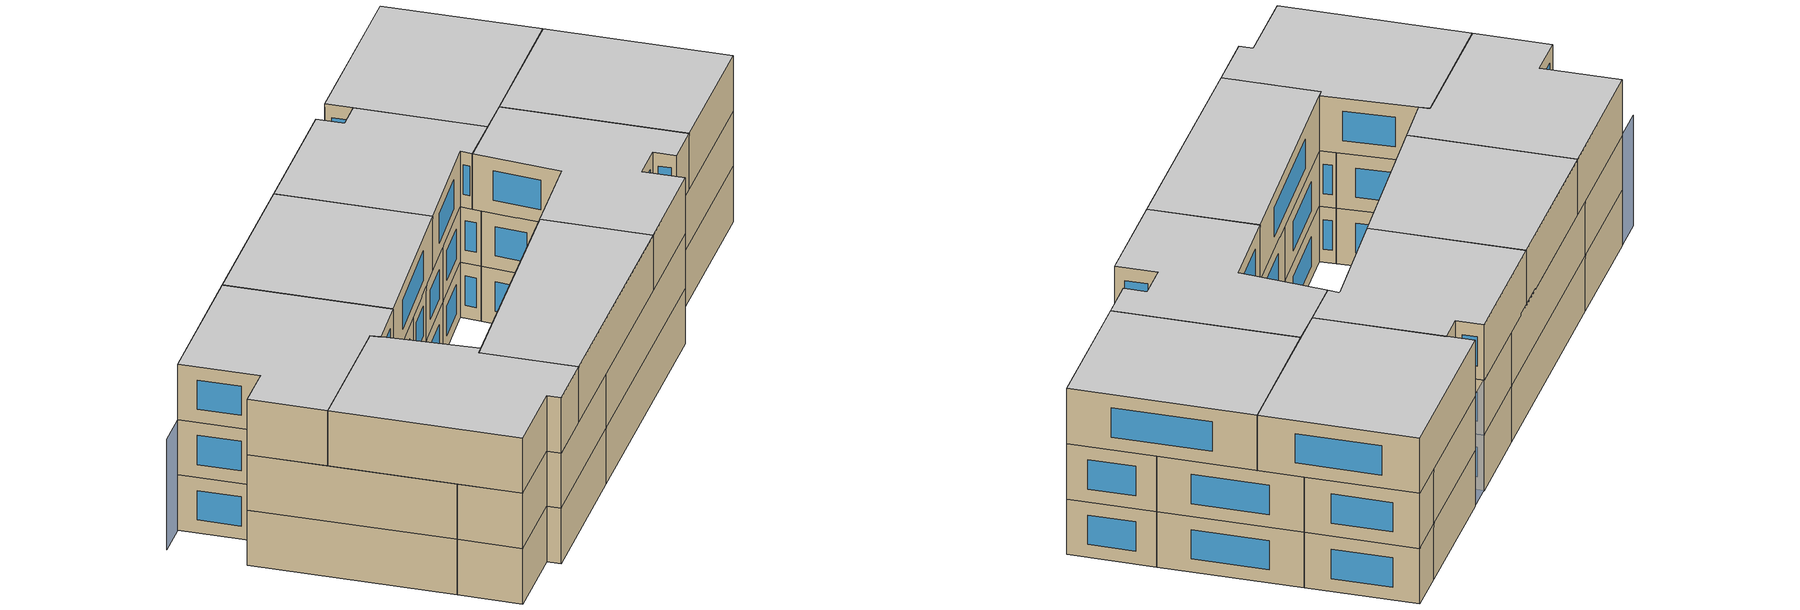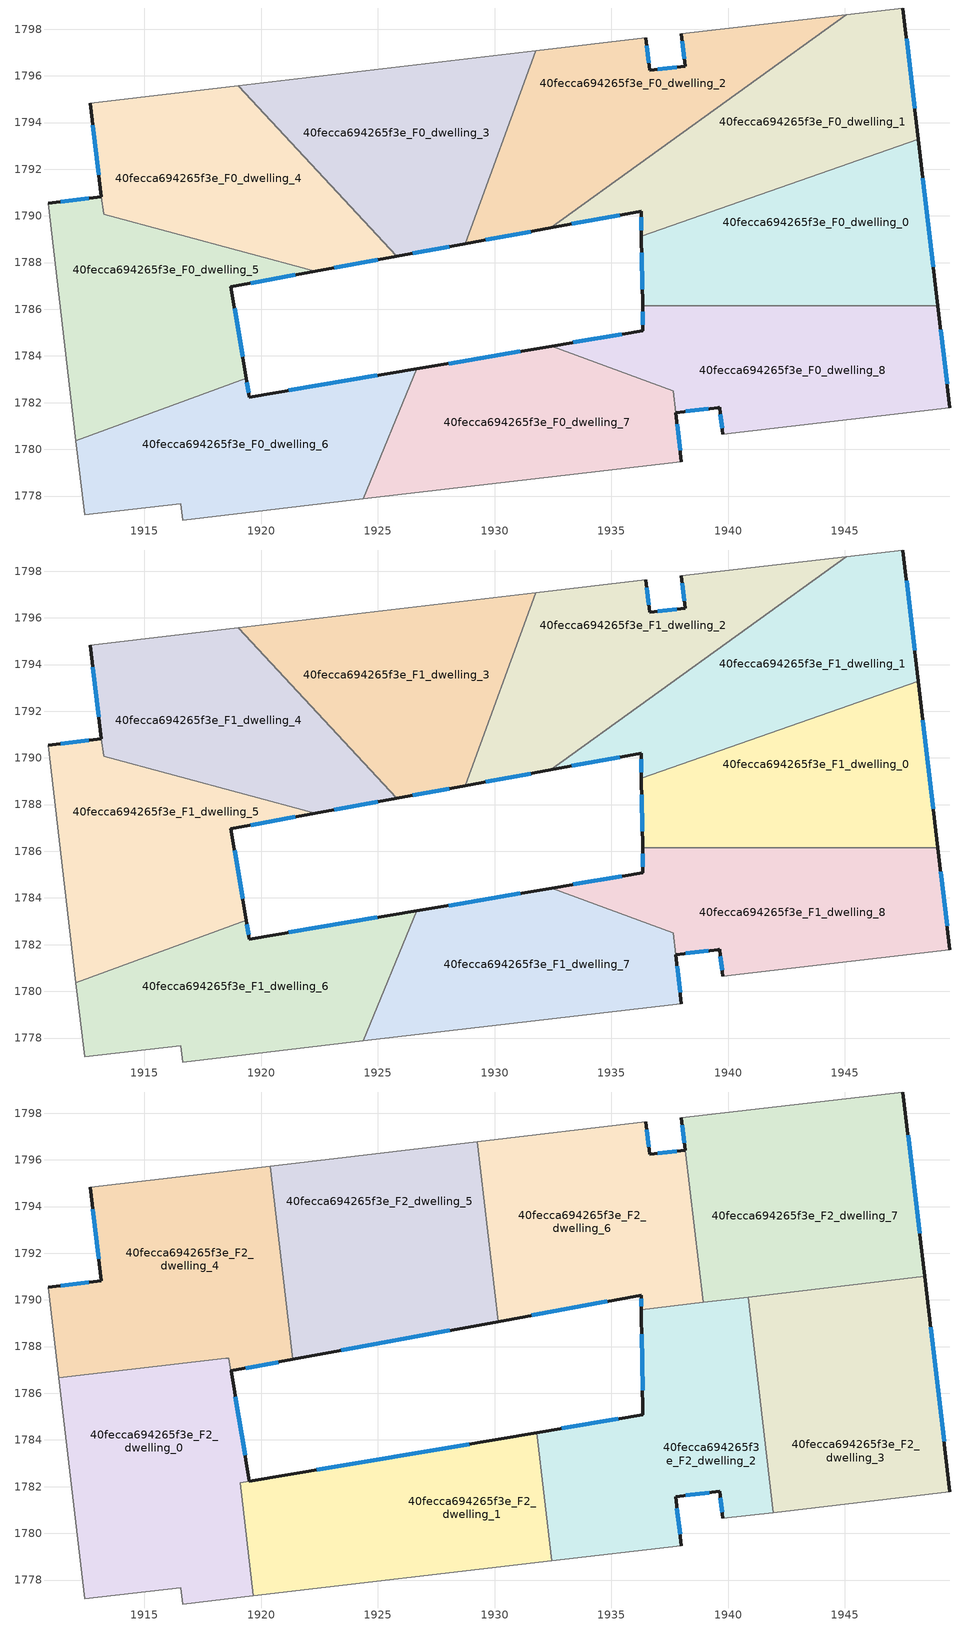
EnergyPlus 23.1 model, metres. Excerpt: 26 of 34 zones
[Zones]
40fecca694265f3e_F0_dwelling_0
 floor ground (EU_floor_Construction): 1948.15,1793.28 1948.99,1786.15 1936.34,1786.15 1936.29,1789.13 z0
 wall outside (EU_wall_Construction): 1936.29,1789.13 1936.34,1786.15 / 1948.99,1786.15 1948.15,1793.28 z0:3
 wall to 40fecca694265f3e_F0_dwelling_8 (EU_wall_Construction): 1936.34,1786.15 1948.99,1786.15 z0:3
 wall to 40fecca694265f3e_F0_dwelling_1 (EU_wall_Construction): 1948.15,1793.28 1936.29,1789.13 z0:3
 window (EU_Window_Construction): 1936.3,1788.43 1936.33,1786.85 / 1948.79,1787.83 1948.35,1791.61 z0.7:2.3
40fecca694265f3e_F0_dwelling_1
 floor ground (EU_floor_Construction): 1947.49,1798.91 1948.15,1793.28 1936.29,1789.13 1936.27,1790.2 1932.41,1789.49 1945.07,1798.62 z0
 wall outside (EU_wall_Construction): 1932.41,1789.49 1936.27,1790.2 1936.29,1789.13 / 1948.15,1793.28 1947.49,1798.91 z0:3
 wall to 40fecca694265f3e_F0_dwelling_2 (EU_wall_Construction): 1945.07,1798.62 1932.41,1789.49 z0:3
 wall adiabatic (EU_wall_Construction): 1947.49,1798.91 1945.07,1798.62 z0:3
 window (EU_Window_Construction): 1936.28,1789.95 1936.29,1789.38 / 1933.32,1789.65 1935.37,1790.03 / 1948,1794.6 1947.65,1797.59 z0.7:2.3
40fecca694265f3e_F0_dwelling_2
 floor ground (EU_floor_Construction): 1945.07,1798.62 1932.41,1789.49 1928.76,1788.81 1931.76,1797.07 1936.48,1797.62 1936.64,1796.23 1938.17,1796.41 1938,1797.79 z0
 wall outside (EU_wall_Construction): 1938,1797.79 1938.17,1796.41 1936.64,1796.23 1936.48,1797.62 / 1928.76,1788.81 1932.41,1789.49 z0:3
 wall adiabatic (EU_wall_Construction): 1945.07,1798.62 1938,1797.79 / 1936.48,1797.62 1931.76,1797.07 z0:3
 wall to 40fecca694265f3e_F0_dwelling_3 (EU_wall_Construction): 1931.76,1797.07 1928.76,1788.81 z0:3
 window (EU_Window_Construction): 1937.81,1796.37 1937,1796.27 / 1938.04,1797.47 1938.13,1796.74 / 1929.61,1788.97 1931.55,1789.33 / 1936.6,1796.56 1936.52,1797.29 z0.7:2.3
40fecca694265f3e_F0_dwelling_3
 floor ground (EU_floor_Construction): 1931.76,1797.07 1928.76,1788.81 1925.81,1788.27 1919.03,1795.58 z0
 wall outside (EU_wall_Construction): 1925.81,1788.27 1928.76,1788.81 z0:3
 wall to 40fecca694265f3e_F0_dwelling_4 (EU_wall_Construction): 1919.03,1795.58 1925.81,1788.27 z0:3
 wall adiabatic (EU_wall_Construction): 1931.76,1797.07 1919.03,1795.58 z0:3
 window (EU_Window_Construction): 1926.5,1788.4 1928.06,1788.69 z0.7:2.3
40fecca694265f3e_F0_dwelling_4
 floor ground (EU_floor_Construction): 1919.03,1795.58 1925.81,1788.27 1922.32,1787.63 1913.26,1790.08 1912.68,1794.83 z0
 wall outside (EU_wall_Construction): 1922.32,1787.63 1925.81,1788.27 / 1912.68,1794.83 1913.16,1790.82 z0:3
 wall adiabatic (EU_wall_Construction): 1919.03,1795.58 1912.68,1794.83 z0:3
 wall to 40fecca694265f3e_F0_dwelling_5 (EU_wall_Construction): 1913.16,1790.82 1913.25,1790.08 / 1913.26,1790.08 1922.32,1787.63 z0:3
 window (EU_Window_Construction): 1923.14,1787.78 1924.99,1788.12 / 1912.79,1793.89 1913.05,1791.76 z0.7:2.3
40fecca694265f3e_F0_dwelling_5
 floor ground (EU_floor_Construction): 1922.32,1787.63 1918.71,1786.96 1919.36,1783.06 1912.07,1780.38 1910.87,1790.55 1913.16,1790.82 1913.25,1790.08 z0
 wall outside (EU_wall_Construction): 1919.36,1783.06 1918.71,1786.96 1922.32,1787.63 / 1913.16,1790.82 1910.87,1790.55 z0:3
 wall to 40fecca694265f3e_F0_dwelling_6 (EU_wall_Construction): 1912.07,1780.38 1919.36,1783.06 z0:3
 wall adiabatic (EU_wall_Construction): 1910.87,1790.55 1912.07,1780.38 z0:3
 window (EU_Window_Construction): 1919.56,1787.12 1921.47,1787.47 / 1919.21,1783.97 1918.86,1786.05 / 1912.63,1790.75 1911.41,1790.61 z0.7:2.3
40fecca694265f3e_F0_dwelling_6
 floor ground (EU_floor_Construction): 1926.67,1783.45 1924.37,1777.88 1916.64,1776.97 1916.55,1777.67 1912.45,1777.19 1912.07,1780.38 1919.36,1783.06 1919.5,1782.24 z0
 wall outside (EU_wall_Construction): 1926.67,1783.45 1919.5,1782.24 1919.36,1783.06 z0:3
 wall adiabatic (EU_wall_Construction): 1912.07,1780.38 1912.45,1777.19 1916.55,1777.67 1916.64,1776.97 1924.37,1777.88 z0:3
 wall to 40fecca694265f3e_F0_dwelling_7 (EU_wall_Construction): 1924.37,1777.88 1926.67,1783.45 z0:3
 window (EU_Window_Construction): 1919.47,1782.43 1919.39,1782.86 / 1924.99,1783.17 1921.18,1782.52 z0.7:2.3
40fecca694265f3e_F0_dwelling_7
 floor ground (EU_floor_Construction): 1937.64,1782.51 1938,1779.47 1924.37,1777.88 1926.67,1783.45 1932.46,1784.42 z0
 wall outside (EU_wall_Construction): 1932.46,1784.42 1926.67,1783.45 / 1938,1779.47 1937.76,1781.57 z0:3
 wall to 40fecca694265f3e_F0_dwelling_8 (EU_wall_Construction): 1937.76,1781.58 1937.65,1782.51 / 1937.64,1782.51 1932.46,1784.42 z0:3
 wall adiabatic (EU_wall_Construction): 1924.37,1777.88 1938,1779.47 z0:3
 window (EU_Window_Construction): 1931.1,1784.2 1928.03,1783.68 / 1937.95,1779.96 1937.81,1781.08 z0.7:2.3
40fecca694265f3e_F0_dwelling_8
 floor ground (EU_floor_Construction): 1948.99,1786.15 1949.51,1781.78 1939.77,1780.64 1939.64,1781.77 1939.64,1781.8 1939.58,1781.79 1937.76,1781.58 1937.65,1782.51 1932.46,1784.42 1936.36,1785.08 1936.34,1786.15 z0
 wall outside (EU_wall_Construction): 1936.34,1786.15 1936.36,1785.08 1932.46,1784.42 / 1949.51,1781.78 1948.99,1786.15 / 1937.76,1781.58 1939.58,1781.79 1939.64,1781.8 1939.64,1781.77 1939.77,1780.64 z0:3
 wall adiabatic (EU_wall_Construction): 1939.77,1780.64 1949.51,1781.78 z0:3
 window (EU_Window_Construction): 1935.44,1784.93 1933.38,1784.58 / 1936.34,1785.9 1936.35,1785.33 / 1949.39,1782.8 1949.11,1785.12 / 1939.67,1781.5 1939.74,1780.9 / 1938.18,1781.63 1939.15,1781.74 z0.7:2.3
40fecca694265f3e_F1_dwelling_0
 floor to 40fecca694265f3e_F0_dwelling_0 (EU_floor_Construction): 1948.15,1793.28 1948.99,1786.15 1936.34,1786.15 1936.29,1789.13 z3
 wall outside (EU_wall_Construction): 1936.29,1789.13 1936.34,1786.15 / 1948.99,1786.15 1948.15,1793.28 z3:6
 wall to 40fecca694265f3e_F1_dwelling_8 (EU_wall_Construction): 1936.34,1786.15 1948.99,1786.15 z3:6
 wall to 40fecca694265f3e_F1_dwelling_1 (EU_wall_Construction): 1948.15,1793.28 1936.29,1789.13 z3:6
 window (EU_Window_Construction): 1936.3,1788.43 1936.33,1786.85 / 1948.79,1787.83 1948.35,1791.61 z3.7:5.3
40fecca694265f3e_F1_dwelling_1
 floor to 40fecca694265f3e_F0_dwelling_1 (EU_floor_Construction): 1947.49,1798.91 1948.15,1793.28 1936.29,1789.13 1936.27,1790.2 1932.41,1789.49 1945.07,1798.62 z3
 wall outside (EU_wall_Construction): 1932.41,1789.49 1936.27,1790.2 1936.29,1789.13 / 1948.15,1793.28 1947.49,1798.91 z3:6
 wall to 40fecca694265f3e_F1_dwelling_2 (EU_wall_Construction): 1945.07,1798.62 1932.41,1789.49 z3:6
 wall adiabatic (EU_wall_Construction): 1947.49,1798.91 1945.07,1798.62 z3:6
 window (EU_Window_Construction): 1936.28,1789.95 1936.29,1789.38 / 1933.32,1789.65 1935.37,1790.03 / 1948,1794.6 1947.65,1797.59 z3.7:5.3
40fecca694265f3e_F1_dwelling_2
 floor to 40fecca694265f3e_F0_dwelling_2 (EU_floor_Construction): 1945.07,1798.62 1932.41,1789.49 1928.76,1788.81 1931.76,1797.07 1936.48,1797.62 1936.64,1796.23 1938.17,1796.41 1938,1797.79 z3
 wall outside (EU_wall_Construction): 1938,1797.79 1938.17,1796.41 1936.64,1796.23 1936.48,1797.62 / 1928.76,1788.81 1932.41,1789.49 z3:6
 wall adiabatic (EU_wall_Construction): 1945.07,1798.62 1938,1797.79 / 1936.48,1797.62 1931.76,1797.07 z3:6
 wall to 40fecca694265f3e_F1_dwelling_3 (EU_wall_Construction): 1931.76,1797.07 1928.76,1788.81 z3:6
 window (EU_Window_Construction): 1937.81,1796.37 1937,1796.27 / 1938.04,1797.47 1938.13,1796.74 / 1929.61,1788.97 1931.55,1789.33 / 1936.6,1796.56 1936.52,1797.29 z3.7:5.3
40fecca694265f3e_F1_dwelling_3
 floor to 40fecca694265f3e_F0_dwelling_3 (EU_floor_Construction): 1931.76,1797.07 1928.76,1788.81 1925.81,1788.27 1919.03,1795.58 z3
 wall outside (EU_wall_Construction): 1925.81,1788.27 1928.76,1788.81 z3:6
 wall to 40fecca694265f3e_F1_dwelling_4 (EU_wall_Construction): 1919.03,1795.58 1925.81,1788.27 z3:6
 wall adiabatic (EU_wall_Construction): 1931.76,1797.07 1919.03,1795.58 z3:6
 window (EU_Window_Construction): 1926.5,1788.4 1928.06,1788.69 z3.7:5.3
40fecca694265f3e_F1_dwelling_4
 floor to 40fecca694265f3e_F0_dwelling_4 (EU_floor_Construction): 1919.03,1795.58 1925.81,1788.27 1922.32,1787.63 1913.26,1790.08 1912.68,1794.83 z3
 wall outside (EU_wall_Construction): 1922.32,1787.63 1925.81,1788.27 / 1912.68,1794.83 1913.16,1790.82 z3:6
 wall adiabatic (EU_wall_Construction): 1919.03,1795.58 1912.68,1794.83 z3:6
 wall to 40fecca694265f3e_F1_dwelling_5 (EU_wall_Construction): 1913.16,1790.82 1913.25,1790.08 / 1913.26,1790.08 1922.32,1787.63 z3:6
 window (EU_Window_Construction): 1923.14,1787.78 1924.99,1788.12 / 1912.79,1793.89 1913.05,1791.76 z3.7:5.3
40fecca694265f3e_F1_dwelling_5
 floor to 40fecca694265f3e_F0_dwelling_5 (EU_floor_Construction): 1922.32,1787.63 1918.71,1786.96 1919.36,1783.06 1912.07,1780.38 1910.87,1790.55 1913.16,1790.82 1913.25,1790.08 z3
 wall outside (EU_wall_Construction): 1919.36,1783.06 1918.71,1786.96 1922.32,1787.63 / 1913.16,1790.82 1910.87,1790.55 z3:6
 wall to 40fecca694265f3e_F1_dwelling_6 (EU_wall_Construction): 1912.07,1780.38 1919.36,1783.06 z3:6
 wall adiabatic (EU_wall_Construction): 1910.87,1790.55 1912.07,1780.38 z3:6
 window (EU_Window_Construction): 1919.56,1787.12 1921.47,1787.47 / 1919.21,1783.97 1918.86,1786.05 / 1912.63,1790.75 1911.41,1790.61 z3.7:5.3
 ceiling adiabatic (EU_roof_Construction): 1919.36,1783.06 1918.62,1787.51 1911.33,1786.66 1912.07,1780.38 z6
40fecca694265f3e_F1_dwelling_6
 floor to 40fecca694265f3e_F0_dwelling_6 (EU_floor_Construction): 1926.67,1783.45 1924.37,1777.88 1916.64,1776.97 1916.55,1777.67 1912.45,1777.19 1912.07,1780.38 1919.36,1783.06 1919.5,1782.24 z3
 wall outside (EU_wall_Construction): 1926.67,1783.45 1919.5,1782.24 1919.36,1783.06 z3:6
 wall adiabatic (EU_wall_Construction): 1912.07,1780.38 1912.45,1777.19 1916.55,1777.67 1916.64,1776.97 1924.37,1777.88 z3:6
 wall to 40fecca694265f3e_F1_dwelling_7 (EU_wall_Construction): 1924.37,1777.88 1926.67,1783.45 z3:6
 window (EU_Window_Construction): 1919.47,1782.43 1919.39,1782.86 / 1924.99,1783.17 1921.18,1782.52 z3.7:5.3
40fecca694265f3e_F1_dwelling_7
 floor to 40fecca694265f3e_F0_dwelling_7 (EU_floor_Construction): 1937.65,1782.51 1938,1779.47 1924.37,1777.88 1926.67,1783.45 1932.46,1784.42 z3
 wall outside (EU_wall_Construction): 1932.46,1784.42 1926.67,1783.45 / 1938,1779.47 1937.76,1781.57 z3:6
 wall to 40fecca694265f3e_F1_dwelling_8 (EU_wall_Construction): 1937.76,1781.58 1937.65,1782.51 / 1937.64,1782.51 1932.46,1784.42 z3:6
 wall adiabatic (EU_wall_Construction): 1924.37,1777.88 1938,1779.47 z3:6
 window (EU_Window_Construction): 1931.1,1784.2 1928.03,1783.68 / 1937.95,1779.96 1937.81,1781.08 z3.7:5.3
40fecca694265f3e_F1_dwelling_8
 floor to 40fecca694265f3e_F0_dwelling_8 (EU_floor_Construction): 1948.99,1786.15 1949.51,1781.78 1939.77,1780.64 1939.64,1781.77 1939.64,1781.8 1939.58,1781.79 1937.76,1781.58 1937.65,1782.51 1932.46,1784.42 1936.36,1785.08 1936.34,1786.15 z3
 wall outside (EU_wall_Construction): 1936.34,1786.15 1936.36,1785.08 1932.46,1784.42 / 1949.51,1781.78 1948.99,1786.15 / 1937.76,1781.58 1939.58,1781.79 1939.64,1781.8 1939.64,1781.77 1939.77,1780.64 z3:6
 wall adiabatic (EU_wall_Construction): 1939.77,1780.64 1949.51,1781.78 z3:6
 window (EU_Window_Construction): 1935.44,1784.93 1933.38,1784.58 / 1936.34,1785.9 1936.35,1785.33 / 1949.39,1782.8 1949.11,1785.12 / 1939.67,1781.5 1939.74,1780.9 / 1938.18,1781.63 1939.15,1781.74 z3.7:5.3
40fecca694265f3e_F2_dwelling_0
 floor outside (EU_floor_Construction): 1931.81,1784.32 1926.67,1783.45 1919.5,1782.24 z6
 floor adiabatic (EU_floor_Construction): 1918.61,1787.51 1919.36,1783.06 1912.07,1780.38 1911.33,1786.66 1918.48,1787.49 z6
 floor to 40fecca694265f3e_F1_dwelling_6 (EU_floor_Construction): 1926.67,1783.45 1919.11,1782.17 1919.67,1777.33 1916.64,1776.97 1916.55,1777.67 1912.45,1777.19 1912.07,1780.38 1919.36,1783.06 1919.5,1782.24 z6
 wall outside (EU_wall_Construction): 1931.81,1784.32 1919.5,1782.24 1918.71,1786.96 z6:9
 wall to 40fecca694265f3e_F2_dwelling_4 (EU_wall_Construction): 1918.71,1786.96 1918.62,1787.51 / 1918.61,1787.51 1918.48,1787.49 1911.33,1786.66 z6:9
 wall to 40fecca694265f3e_F2_dwelling_1 (EU_wall_Construction): 1919.67,1777.33 1919.11,1782.17 1931.81,1784.31 z6:9
 wall adiabatic (EU_wall_Construction): 1911.33,1786.66 1912.45,1777.19 1916.55,1777.67 1916.64,1776.97 1919.67,1777.33 z6:9
 window (EU_Window_Construction): 1919.31,1783.35 1918.9,1785.85 / 1928.92,1783.83 1922.39,1782.73 z6.7:8.3
 ceiling to 40fecca694265f3e_F3_dwelling_0 (EU_floor_Construction): 1931.81,1784.32 1919.5,1782.24 1918.71,1786.96 1918.61,1787.51 1918.48,1787.49 1911.33,1786.66 1912.45,1777.19 1916.55,1777.67 1916.64,1776.97 1919.67,1777.33 1919.11,1782.17 z9
40fecca694265f3e_F2_dwelling_1
 floor to 40fecca694265f3e_F1_dwelling_7 (EU_floor_Construction): 1931.81,1784.31 1932.45,1778.82 1924.37,1777.88 1926.67,1783.44 z6
 floor to 40fecca694265f3e_F1_dwelling_6 (EU_floor_Construction): 1926.67,1783.44 1924.37,1777.88 1919.67,1777.33 1919.11,1782.17 z6
 wall adiabatic (EU_wall_Construction): 1919.67,1777.33 1932.45,1778.82 z6:9
 wall to 40fecca694265f3e_F2_dwelling_2 (EU_wall_Construction): 1932.45,1778.82 1931.81,1784.31 z6:9
 ceiling to 40fecca694265f3e_F3_dwelling_1 (EU_floor_Construction): 1932.45,1778.82 1931.81,1784.31 1919.11,1782.17 1919.67,1777.33 z9
40fecca694265f3e_F2_dwelling_2
 floor to 40fecca694265f3e_F1_dwelling_8 (EU_floor_Construction): 1941.33,1786.15 1941.94,1780.89 1939.77,1780.64 1939.64,1781.8 1939.58,1781.79 1937.76,1781.58 1937.65,1782.51 1932.46,1784.42 1936.36,1785.08 1936.34,1786.15 z6
 floor to 40fecca694265f3e_F1_dwelling_0 (EU_floor_Construction): 1940.86,1790.12 1941.33,1786.15 1936.34,1786.15 1936.29,1789.13 1938.23,1789.81 z6
 floor to 40fecca694265f3e_F1_dwelling_7 (EU_floor_Construction): 1937.65,1782.51 1938,1779.47 1932.45,1778.82 1931.81,1784.31 1932.46,1784.42 z6
 floor to 40fecca694265f3e_F1_dwelling_1 (EU_floor_Construction): 1938.23,1789.81 1936.29,1789.13 1936.28,1789.58 z6
 wall outside (EU_wall_Construction): 1936.28,1789.58 1936.36,1785.08 1931.81,1784.32 / 1938,1779.47 1937.76,1781.58 1939.64,1781.8 1939.77,1780.64 z6:9
 wall to 40fecca694265f3e_F2_dwelling_3 (EU_wall_Construction): 1941.94,1780.89 1940.86,1790.12 z6:9
 wall adiabatic (EU_wall_Construction): 1939.77,1780.64 1941.94,1780.89 / 1932.45,1778.82 1938,1779.47 z6:9
 wall to 40fecca694265f3e_F2_dwelling_6 (EU_wall_Construction): 1938.93,1789.89 1936.28,1789.58 z6:9
 wall to 40fecca694265f3e_F2_dwelling_7 (EU_wall_Construction): 1940.86,1790.12 1938.93,1789.89 z6:9
 window (EU_Window_Construction): 1935.29,1784.9 1932.88,1784.49 / 1936.3,1788.53 1936.34,1786.14 / 1939.67,1781.53 1939.74,1780.91 / 1938.2,1781.63 1939.19,1781.75 / 1937.95,1779.96 1937.81,1781.08 z6.7:8.3
 ceiling to 40fecca694265f3e_F3_dwelling_2 (EU_floor_Construction): 1941.94,1780.89 1940.86,1790.12 1936.28,1789.58 1936.36,1785.08 1931.81,1784.32 1932.45,1778.82 1938,1779.47 1937.76,1781.58 1939.64,1781.8 1939.77,1780.64 z9
40fecca694265f3e_F2_dwelling_3
 floor to 40fecca694265f3e_F1_dwelling_0 (EU_floor_Construction): 1948.42,1791 1948.99,1786.15 1941.33,1786.15 1940.86,1790.12 z6
 floor to 40fecca694265f3e_F1_dwelling_8 (EU_floor_Construction): 1948.99,1786.15 1949.51,1781.78 1941.94,1780.89 1941.33,1786.15 z6
 wall outside (EU_wall_Construction): 1949.51,1781.78 1948.42,1791 z6:9
 wall adiabatic (EU_wall_Construction): 1941.94,1780.89 1949.51,1781.78 z6:9
 wall to 40fecca694265f3e_F2_dwelling_7 (EU_wall_Construction): 1948.42,1791 1940.86,1790.12 z6:9
 window (EU_Window_Construction): 1949.25,1783.94 1948.68,1788.84 z6.7:8.3
 ceiling to 40fecca694265f3e_F3_dwelling_3 (EU_floor_Construction): 1949.51,1781.78 1948.42,1791 1940.86,1790.12 1941.94,1780.89 z9
40fecca694265f3e_F2_dwelling_4
 floor to 40fecca694265f3e_F1_dwelling_4 (EU_floor_Construction): 1920.6,1793.88 1921.3,1787.9 1913.25,1790.08 1912.68,1794.83 1919.03,1795.58 z6
 floor to 40fecca694265f3e_F1_dwelling_3 (EU_floor_Construction): 1920.39,1795.73 1920.6,1793.88 1919.03,1795.58 z6
 floor to 40fecca694265f3e_F1_dwelling_5 (EU_floor_Construction): 1921.3,1787.9 1921.36,1787.45 1918.71,1786.96 1918.62,1787.51 1911.33,1786.66 1910.87,1790.55 1913.16,1790.82 1913.25,1790.08 z6
 wall outside (EU_wall_Construction): 1912.68,1794.83 1913.16,1790.82 1910.87,1790.55 / 1918.71,1786.96 1921.36,1787.45 z6:9
 wall adiabatic (EU_wall_Construction): 1910.87,1790.55 1911.33,1786.66 / 1920.39,1795.74 1912.68,1794.83 z6:9
 wall to 40fecca694265f3e_F2_dwelling_5 (EU_wall_Construction): 1921.36,1787.45 1921.31,1787.83 1920.39,1795.74 z6:9
 window (EU_Window_Construction): 1912.63,1790.75 1911.41,1790.61 / 1912.79,1793.89 1913.05,1791.76 / 1919.33,1787.08 1920.74,1787.34 z6.7:8.3
 ceiling to 40fecca694265f3e_F3_dwelling_4 (EU_floor_Construction): 1921.36,1787.45 1920.39,1795.74 1912.68,1794.83 1913.16,1790.82 1910.87,1790.55 1911.33,1786.66 1918.62,1787.51 1918.71,1786.96 z9
40fecca694265f3e_F2_dwelling_5
 floor to 40fecca694265f3e_F1_dwelling_3 (EU_floor_Construction): 1929.25,1796.77 1929.84,1791.79 1928.76,1788.81 1925.81,1788.27 1920.61,1793.87 1920.39,1795.73 z6
 floor to 40fecca694265f3e_F1_dwelling_4 (EU_floor_Construction): 1920.61,1793.87 1925.81,1788.27 1922.32,1787.63 1921.31,1787.9 z6
 floor to 40fecca694265f3e_F1_dwelling_2 (EU_floor_Construction): 1929.84,1791.79 1930.16,1789.07 1928.76,1788.81 z6
 floor to 40fecca694265f3e_F1_dwelling_5 (EU_floor_Construction): 1922.32,1787.63 1921.36,1787.45 1921.31,1787.9 z6
 wall outside (EU_wall_Construction): 1921.36,1787.45 1930.16,1789.07 z6:9
 wall adiabatic (EU_wall_Construction): 1929.25,1796.77 1920.39,1795.74 z6:9
 wall to 40fecca694265f3e_F2_dwelling_6 (EU_wall_Construction): 1930.16,1789.07 1929.25,1796.77 z6:9
 window (EU_Window_Construction): 1923.43,1787.83 1928.09,1788.69 z6.7:8.3
 ceiling to 40fecca694265f3e_F3_dwelling_5 (EU_floor_Construction): 1930.16,1789.07 1929.25,1796.77 1920.39,1795.74 1921.36,1787.45 z9
40fecca694265f3e_F2_dwelling_6
 floor to 40fecca694265f3e_F1_dwelling_2 (EU_floor_Construction): 1938.17,1796.41 1938.47,1793.86 1932.41,1789.49 1930.16,1789.07 1929.84,1791.79 1931.76,1797.07 1936.48,1797.62 1936.64,1796.23 z6
 floor to 40fecca694265f3e_F1_dwelling_1 (EU_floor_Construction): 1938.47,1793.86 1938.91,1790.05 1938.23,1789.81 1936.28,1789.58 1936.27,1790.2 1932.41,1789.49 z6
 floor to 40fecca694265f3e_F1_dwelling_3 (EU_floor_Construction): 1931.76,1797.07 1929.84,1791.79 1929.25,1796.77 z6
 floor to 40fecca694265f3e_F1_dwelling_0 (EU_floor_Construction): 1938.91,1790.05 1938.93,1789.89 1938.23,1789.81 z6
 wall outside (EU_wall_Construction): 1930.16,1789.07 1936.27,1790.2 1936.28,1789.58 / 1938.17,1796.41 1936.64,1796.23 1936.48,1797.62 z6:9
 wall to 40fecca694265f3e_F2_dwelling_7 (EU_wall_Construction): 1938.93,1789.89 1938.17,1796.41 z6:9
 wall adiabatic (EU_wall_Construction): 1936.48,1797.62 1929.25,1796.77 z6:9
 window (EU_Window_Construction): 1936.28,1790.05 1936.28,1789.73 / 1931.59,1789.34 1934.84,1789.93 / 1936.6,1796.56 1936.52,1797.29 / 1937.81,1796.37 1937,1796.27 z6.7:8.3
 ceiling to 40fecca694265f3e_F3_dwelling_6 (EU_floor_Construction): 1938.93,1789.89 1938.17,1796.41 1936.64,1796.23 1936.48,1797.62 1929.25,1796.77 1930.16,1789.07 1936.27,1790.2 1936.28,1789.58 z9
40fecca694265f3e_F2_dwelling_7
 floor to 40fecca694265f3e_F1_dwelling_1 (EU_floor_Construction): 1947.49,1798.91 1948.15,1793.28 1938.91,1790.05 1938.47,1793.86 1945.07,1798.62 z6
 floor to 40fecca694265f3e_F1_dwelling_2 (EU_floor_Construction): 1945.07,1798.62 1938.47,1793.86 1938.17,1796.41 1938,1797.79 z6
 floor to 40fecca694265f3e_F1_dwelling_0 (EU_floor_Construction): 1948.15,1793.28 1948.42,1791 1938.93,1789.89 1938.91,1790.05 z6
 wall outside (EU_wall_Construction): 1938,1797.79 1938.17,1796.41 / 1948.42,1791 1947.49,1798.91 z6:9
 wall adiabatic (EU_wall_Construction): 1947.49,1798.91 1938.01,1797.8 z6:9
 window (EU_Window_Construction): 1938.04,1797.47 1938.13,1796.74 / 1948.2,1792.86 1947.71,1797.05 z6.7:8.3
 ceiling to 40fecca694265f3e_F3_dwelling_7 (EU_floor_Construction): 1948.42,1791 1947.49,1798.91 1938,1797.79 1938.17,1796.41 1938.93,1789.89 z9
shading: 1947.49,1798.91 1910.76,1794.6 z0:6
[Building]
EU S2 Campaign: North Axis=0; Terrain=City; Solar Distribution=FullExterior
[Site:Location]
Budapest.Ferenc.Liszt.Intl.AP: Latitude=47.437; Longitude=19.256; Time Zone=1; Elevation=185
[SizingPeriod:WeatherFileDays]
AnnualSizingPeriod: Begin Month=1; Begin Day of Month=1; End Month=12; End Day of Month=31; Day of Week for Start Day=Monday; Use Weather File Daylight Saving Period=No; Use Weather File Rain and Snow Indicators=No
[MATERIAL]
EU_InternalMass_Material: Roughness=MediumRough; Thickness=0.1; Conductivity=1; Density=1800; Specific Heat=900; Thermal Absorptance=0.9; Solar Absorptance=0.7; Visible Absorptance=0.7
[MATERIAL:NOMASS] Roughness=MediumRough; Thermal Absorptance=0.9; Solar Absorptance=0.7; Visible Absorptance=0.7
Name | Thermal Resistance
EU_wall_NoMass | 0.832559
EU_roof_NoMass | 1.39638
EU_floor_NoMass | 0.872794
[WINDOWMATERIAL:SIMPLEGLAZINGSYSTEM]
EU_Window_SimpleGlazing: UFactor=2.79869; Solar Heat Gain Coefficient=0.75; Visible Transmittance=0.75
[CONSTRUCTION]
EU_wall_Construction: EU_wall_NoMass
EU_roof_Construction: EU_roof_NoMass
EU_floor_Construction: EU_floor_NoMass
EU_Window_Construction: EU_Window_SimpleGlazing
EU_InternalMass_Construction: EU_InternalMass_Material
[ZONE] Type=1; Multiplier=1; Ceiling Height=autocalculate; Floor Area=autocalculate; Part of Total Floor Area=Yes
Name | Volume
40fecca694265f3e_F0_dwelling_0; 40fecca694265f3e_F1_dwelling_0 | 188.662
40fecca694265f3e_F2_dwelling_0 | 216.625
40fecca694265f3e_F0_dwelling_1; 40fecca694265f3e_F1_dwelling_1 | 188.613
40fecca694265f3e_F2_dwelling_1 | 200.7
40fecca694265f3e_F0_dwelling_2; 40fecca694265f3e_F1_dwelling_2 | 188.649
40fecca694265f3e_F2_dwelling_2 | 212.226
40fecca694265f3e_F0_dwelling_3; 40fecca694265f3e_F1_dwelling_3 | 188.654
40fecca694265f3e_F2_dwelling_3 | 212.234
40fecca694265f3e_F0_dwelling_4; 40fecca694265f3e_F1_dwelling_4 | 186.567
40fecca694265f3e_F2_dwelling_4 | 216.002
40fecca694265f3e_F0_dwelling_5; 40fecca694265f3e_F1_dwelling_5 | 190.681
40fecca694265f3e_F2_dwelling_5 | 215.418
40fecca694265f3e_F0_dwelling_6; 40fecca694265f3e_F1_dwelling_6 | 188.651
40fecca694265f3e_F2_dwelling_6 | 196.474
40fecca694265f3e_F0_dwelling_7 | 182.243
40fecca694265f3e_F1_dwelling_7 | 182.265
40fecca694265f3e_F2_dwelling_7 | 227.959
40fecca694265f3e_F0_dwelling_8; 40fecca694265f3e_F1_dwelling_8 | 195.056
[INTERNALMASS] Construction=EU_InternalMass_Construction
Name | Zone or ZoneList | Surface Area
40fecca694265f3e_F0_dwelling_0_EU_InternalMass | 40fecca694265f3e_F0_dwelling_0 | 62.8872
40fecca694265f3e_F0_dwelling_1_EU_InternalMass | 40fecca694265f3e_F0_dwelling_1 | 62.871
40fecca694265f3e_F0_dwelling_2_EU_InternalMass | 40fecca694265f3e_F0_dwelling_2 | 62.883
40fecca694265f3e_F0_dwelling_3_EU_InternalMass | 40fecca694265f3e_F0_dwelling_3 | 62.8847
40fecca694265f3e_F0_dwelling_4_EU_InternalMass | 40fecca694265f3e_F0_dwelling_4 | 62.1997
40fecca694265f3e_F0_dwelling_5_EU_InternalMass | 40fecca694265f3e_F0_dwelling_5 | 63.5599
40fecca694265f3e_F0_dwelling_6_EU_InternalMass | 40fecca694265f3e_F0_dwelling_6 | 62.8836
40fecca694265f3e_F0_dwelling_7_EU_InternalMass | 40fecca694265f3e_F0_dwelling_7 | 60.7546
40fecca694265f3e_F0_dwelling_8_EU_InternalMass | 40fecca694265f3e_F0_dwelling_8 | 65.0183
40fecca694265f3e_F1_dwelling_0_EU_InternalMass | 40fecca694265f3e_F1_dwelling_0 | 62.8872
40fecca694265f3e_F1_dwelling_1_EU_InternalMass | 40fecca694265f3e_F1_dwelling_1 | 62.871
40fecca694265f3e_F1_dwelling_2_EU_InternalMass | 40fecca694265f3e_F1_dwelling_2 | 62.883
40fecca694265f3e_F1_dwelling_3_EU_InternalMass | 40fecca694265f3e_F1_dwelling_3 | 62.8847
40fecca694265f3e_F1_dwelling_4_EU_InternalMass | 40fecca694265f3e_F1_dwelling_4 | 62.1997
40fecca694265f3e_F1_dwelling_5_EU_InternalMass | 40fecca694265f3e_F1_dwelling_5 | 63.5599
40fecca694265f3e_F1_dwelling_6_EU_InternalMass | 40fecca694265f3e_F1_dwelling_6 | 62.8836
40fecca694265f3e_F1_dwelling_7_EU_InternalMass | 40fecca694265f3e_F1_dwelling_7 | 60.7546
40fecca694265f3e_F1_dwelling_8_EU_InternalMass | 40fecca694265f3e_F1_dwelling_8 | 65.0183
40fecca694265f3e_F2_dwelling_0_EU_InternalMass | 40fecca694265f3e_F2_dwelling_0 | 72.2535
40fecca694265f3e_F2_dwelling_1_EU_InternalMass | 40fecca694265f3e_F2_dwelling_1 | 66.9023
40fecca694265f3e_F2_dwelling_2_EU_InternalMass | 40fecca694265f3e_F2_dwelling_2 | 70.742
40fecca694265f3e_F2_dwelling_3_EU_InternalMass | 40fecca694265f3e_F2_dwelling_3 | 70.7449
40fecca694265f3e_F2_dwelling_4_EU_InternalMass | 40fecca694265f3e_F2_dwelling_4 | 71.9998
40fecca694265f3e_F2_dwelling_5_EU_InternalMass | 40fecca694265f3e_F2_dwelling_5 | 71.8286
40fecca694265f3e_F2_dwelling_6_EU_InternalMass | 40fecca694265f3e_F2_dwelling_6 | 65.4916
40fecca694265f3e_F2_dwelling_7_EU_InternalMass | 40fecca694265f3e_F2_dwelling_7 | 75.987
[OTHEREQUIPMENT] Fuel Type=Electricity; Design Level Calculation Method=Watts/Area; Power per Zone Floor Area=1; Fraction Latent=0; Fraction Radiant=0; Fraction Lost=0; Carbon Dioxide Generation Rate=0; EndUse Subcategory=EU_Step8_InternalGains
Name | Zone or ZoneList or Space or SpaceList | Schedule
EU_Step8_InternalGain_40fecca694265f3e_F0_dwelling_0_f000 | 40fecca694265f3e_F0_dwelling_0 | EU_Step8_GainSchedule_40fecca694265f3e_F0_dwelling_0_f000
EU_Step8_InternalGain_40fecca694265f3e_F0_dwelling_1_f000 | 40fecca694265f3e_F0_dwelling_1 | EU_Step8_GainSchedule_40fecca694265f3e_F0_dwelling_1_f000
EU_Step8_InternalGain_40fecca694265f3e_F0_dwelling_2_f000 | 40fecca694265f3e_F0_dwelling_2 | EU_Step8_GainSchedule_40fecca694265f3e_F0_dwelling_2_f000
EU_Step8_InternalGain_40fecca694265f3e_F0_dwelling_3_f000 | 40fecca694265f3e_F0_dwelling_3 | EU_Step8_GainSchedule_40fecca694265f3e_F0_dwelling_3_f000
EU_Step8_InternalGain_40fecca694265f3e_F0_dwelling_4_f000 | 40fecca694265f3e_F0_dwelling_4 | EU_Step8_GainSchedule_40fecca694265f3e_F0_dwelling_4_f000
EU_Step8_InternalGain_40fecca694265f3e_F0_dwelling_5_f000 | 40fecca694265f3e_F0_dwelling_5 | EU_Step8_GainSchedule_40fecca694265f3e_F0_dwelling_5_f000
EU_Step8_InternalGain_40fecca694265f3e_F0_dwelling_6_f000 | 40fecca694265f3e_F0_dwelling_6 | EU_Step8_GainSchedule_40fecca694265f3e_F0_dwelling_6_f000
EU_Step8_InternalGain_40fecca694265f3e_F0_dwelling_7_f000 | 40fecca694265f3e_F0_dwelling_7 | EU_Step8_GainSchedule_40fecca694265f3e_F0_dwelling_7_f000
EU_Step8_InternalGain_40fecca694265f3e_F0_dwelling_8_f000 | 40fecca694265f3e_F0_dwelling_8 | EU_Step8_GainSchedule_40fecca694265f3e_F0_dwelling_8_f000
EU_Step8_InternalGain_40fecca694265f3e_F1_dwelling_0_f000 | 40fecca694265f3e_F1_dwelling_0 | EU_Step8_GainSchedule_40fecca694265f3e_F1_dwelling_0_f000
EU_Step8_InternalGain_40fecca694265f3e_F1_dwelling_1_f000 | 40fecca694265f3e_F1_dwelling_1 | EU_Step8_GainSchedule_40fecca694265f3e_F1_dwelling_1_f000
EU_Step8_InternalGain_40fecca694265f3e_F1_dwelling_2_f000 | 40fecca694265f3e_F1_dwelling_2 | EU_Step8_GainSchedule_40fecca694265f3e_F1_dwelling_2_f000
EU_Step8_InternalGain_40fecca694265f3e_F1_dwelling_3_f000 | 40fecca694265f3e_F1_dwelling_3 | EU_Step8_GainSchedule_40fecca694265f3e_F1_dwelling_3_f000
EU_Step8_InternalGain_40fecca694265f3e_F1_dwelling_4_f000 | 40fecca694265f3e_F1_dwelling_4 | EU_Step8_GainSchedule_40fecca694265f3e_F1_dwelling_4_f000
EU_Step8_InternalGain_40fecca694265f3e_F1_dwelling_5_f000 | 40fecca694265f3e_F1_dwelling_5 | EU_Step8_GainSchedule_40fecca694265f3e_F1_dwelling_5_f000
EU_Step8_InternalGain_40fecca694265f3e_F1_dwelling_6_f000 | 40fecca694265f3e_F1_dwelling_6 | EU_Step8_GainSchedule_40fecca694265f3e_F1_dwelling_6_f000
EU_Step8_InternalGain_40fecca694265f3e_F1_dwelling_7_f000 | 40fecca694265f3e_F1_dwelling_7 | EU_Step8_GainSchedule_40fecca694265f3e_F1_dwelling_7_f000
EU_Step8_InternalGain_40fecca694265f3e_F1_dwelling_8_f000 | 40fecca694265f3e_F1_dwelling_8 | EU_Step8_GainSchedule_40fecca694265f3e_F1_dwelling_8_f000
EU_Step8_InternalGain_40fecca694265f3e_F2_dwelling_0_f000 | 40fecca694265f3e_F2_dwelling_0 | EU_Step8_GainSchedule_40fecca694265f3e_F2_dwelling_0_f000
EU_Step8_InternalGain_40fecca694265f3e_F2_dwelling_1_f000 | 40fecca694265f3e_F2_dwelling_1 | EU_Step8_GainSchedule_40fecca694265f3e_F2_dwelling_1_f000
EU_Step8_InternalGain_40fecca694265f3e_F2_dwelling_2_f000 | 40fecca694265f3e_F2_dwelling_2 | EU_Step8_GainSchedule_40fecca694265f3e_F2_dwelling_2_f000
EU_Step8_InternalGain_40fecca694265f3e_F2_dwelling_3_f000 | 40fecca694265f3e_F2_dwelling_3 | EU_Step8_GainSchedule_40fecca694265f3e_F2_dwelling_3_f000
EU_Step8_InternalGain_40fecca694265f3e_F2_dwelling_4_f000 | 40fecca694265f3e_F2_dwelling_4 | EU_Step8_GainSchedule_40fecca694265f3e_F2_dwelling_4_f000
EU_Step8_InternalGain_40fecca694265f3e_F2_dwelling_5_f000 | 40fecca694265f3e_F2_dwelling_5 | EU_Step8_GainSchedule_40fecca694265f3e_F2_dwelling_5_f000
EU_Step8_InternalGain_40fecca694265f3e_F2_dwelling_6_f000 | 40fecca694265f3e_F2_dwelling_6 | EU_Step8_GainSchedule_40fecca694265f3e_F2_dwelling_6_f000
EU_Step8_InternalGain_40fecca694265f3e_F2_dwelling_7_f000 | 40fecca694265f3e_F2_dwelling_7 | EU_Step8_GainSchedule_40fecca694265f3e_F2_dwelling_7_f000
[ZONEVENTILATION:DESIGNFLOWRATE] Schedule=EU_AlwaysOn; Design Flow Rate Calculation Method=AirChanges/Hour; Air Changes per Hour=0.475469; Ventilation Type=Natural; Fan Pressure Rise=0; Fan Total Efficiency=1; Constant Term Coefficient=1; Temperature Term Coefficient=0; Velocity Term Coefficient=0; Velocity Squared Term Coefficient=0; Minimum Indoor Temperature=-100; Maximum Indoor Temperature=100; Delta Temperature=-100; Minimum Outdoor Temperature=-100; Maximum Outdoor Temperature=100; Maximum Wind Speed=40
Name | Zone or ZoneList or Space or SpaceList
EU_ConstantAir_40fecca694265f3e_F0_dwelling_0 | 40fecca694265f3e_F0_dwelling_0
EU_ConstantAir_40fecca694265f3e_F0_dwelling_1 | 40fecca694265f3e_F0_dwelling_1
EU_ConstantAir_40fecca694265f3e_F0_dwelling_2 | 40fecca694265f3e_F0_dwelling_2
EU_ConstantAir_40fecca694265f3e_F0_dwelling_3 | 40fecca694265f3e_F0_dwelling_3
EU_ConstantAir_40fecca694265f3e_F0_dwelling_4 | 40fecca694265f3e_F0_dwelling_4
EU_ConstantAir_40fecca694265f3e_F0_dwelling_5 | 40fecca694265f3e_F0_dwelling_5
EU_ConstantAir_40fecca694265f3e_F0_dwelling_6 | 40fecca694265f3e_F0_dwelling_6
EU_ConstantAir_40fecca694265f3e_F0_dwelling_7 | 40fecca694265f3e_F0_dwelling_7
EU_ConstantAir_40fecca694265f3e_F0_dwelling_8 | 40fecca694265f3e_F0_dwelling_8
EU_ConstantAir_40fecca694265f3e_F1_dwelling_0 | 40fecca694265f3e_F1_dwelling_0
EU_ConstantAir_40fecca694265f3e_F1_dwelling_1 | 40fecca694265f3e_F1_dwelling_1
EU_ConstantAir_40fecca694265f3e_F1_dwelling_2 | 40fecca694265f3e_F1_dwelling_2
EU_ConstantAir_40fecca694265f3e_F1_dwelling_3 | 40fecca694265f3e_F1_dwelling_3
EU_ConstantAir_40fecca694265f3e_F1_dwelling_4 | 40fecca694265f3e_F1_dwelling_4
EU_ConstantAir_40fecca694265f3e_F1_dwelling_5 | 40fecca694265f3e_F1_dwelling_5
EU_ConstantAir_40fecca694265f3e_F1_dwelling_6 | 40fecca694265f3e_F1_dwelling_6
EU_ConstantAir_40fecca694265f3e_F1_dwelling_7 | 40fecca694265f3e_F1_dwelling_7
EU_ConstantAir_40fecca694265f3e_F1_dwelling_8 | 40fecca694265f3e_F1_dwelling_8
EU_ConstantAir_40fecca694265f3e_F2_dwelling_0 | 40fecca694265f3e_F2_dwelling_0
EU_ConstantAir_40fecca694265f3e_F2_dwelling_1 | 40fecca694265f3e_F2_dwelling_1
EU_ConstantAir_40fecca694265f3e_F2_dwelling_2 | 40fecca694265f3e_F2_dwelling_2
EU_ConstantAir_40fecca694265f3e_F2_dwelling_3 | 40fecca694265f3e_F2_dwelling_3
EU_ConstantAir_40fecca694265f3e_F2_dwelling_4 | 40fecca694265f3e_F2_dwelling_4
EU_ConstantAir_40fecca694265f3e_F2_dwelling_5 | 40fecca694265f3e_F2_dwelling_5
EU_ConstantAir_40fecca694265f3e_F2_dwelling_6 | 40fecca694265f3e_F2_dwelling_6
EU_ConstantAir_40fecca694265f3e_F2_dwelling_7 | 40fecca694265f3e_F2_dwelling_7
[HVACTEMPLATE:THERMOSTAT] Constant Heating Setpoint=20; Constant Cooling Setpoint=50
EU_HeatOnly_40fecca694265f3e_F0_dwelling_0; EU_HeatOnly_40fecca694265f3e_F0_dwelling_1; EU_HeatOnly_40fecca694265f3e_F0_dwelling_2; EU_HeatOnly_40fecca694265f3e_F0_dwelling_3; EU_HeatOnly_40fecca694265f3e_F0_dwelling_4; EU_HeatOnly_40fecca694265f3e_F0_dwelling_5; EU_HeatOnly_40fecca694265f3e_F0_dwelling_6; EU_HeatOnly_40fecca694265f3e_F0_dwelling_7; EU_HeatOnly_40fecca694265f3e_F0_dwelling_8; EU_HeatOnly_40fecca694265f3e_F1_dwelling_0; EU_HeatOnly_40fecca694265f3e_F1_dwelling_1; EU_HeatOnly_40fecca694265f3e_F1_dwelling_2; EU_HeatOnly_40fecca694265f3e_F1_dwelling_3; EU_HeatOnly_40fecca694265f3e_F1_dwelling_4; EU_HeatOnly_40fecca694265f3e_F1_dwelling_5; EU_HeatOnly_40fecca694265f3e_F1_dwelling_6; EU_HeatOnly_40fecca694265f3e_F1_dwelling_7; EU_HeatOnly_40fecca694265f3e_F1_dwelling_8; EU_HeatOnly_40fecca694265f3e_F2_dwelling_0; EU_HeatOnly_40fecca694265f3e_F2_dwelling_1; EU_HeatOnly_40fecca694265f3e_F2_dwelling_2; EU_HeatOnly_40fecca694265f3e_F2_dwelling_3; EU_HeatOnly_40fecca694265f3e_F2_dwelling_4; EU_HeatOnly_40fecca694265f3e_F2_dwelling_5; EU_HeatOnly_40fecca694265f3e_F2_dwelling_6; EU_HeatOnly_40fecca694265f3e_F2_dwelling_7; EU_HeatOnly_40fecca694265f3e_F3_dwelling_0; EU_HeatOnly_40fecca694265f3e_F3_dwelling_1; EU_HeatOnly_40fecca694265f3e_F3_dwelling_2; EU_HeatOnly_40fecca694265f3e_F3_dwelling_3; EU_HeatOnly_40fecca694265f3e_F3_dwelling_4; EU_HeatOnly_40fecca694265f3e_F3_dwelling_5; EU_HeatOnly_40fecca694265f3e_F3_dwelling_6; EU_HeatOnly_40fecca694265f3e_F3_dwelling_7
[HVACTEMPLATE:ZONE:IDEALLOADSAIRSYSTEM] System Availability Schedule=EU_AlwaysOn; Maximum Heating Supply Air Temperature=50; Minimum Cooling Supply Air Temperature=13; Maximum Heating Supply Air Humidity Ratio=0.0156; Minimum Cooling Supply Air Humidity Ratio=0.0077; Heating Limit=NoLimit; Cooling Limit=NoLimit; Heating Availability Schedule=EU_AlwaysOn; Cooling Availability Schedule=EU_CoolingOff; Dehumidification Control Type=ConstantSensibleHeatRatio; Cooling Sensible Heat Ratio=0.7; Dehumidification Setpoint=60; Humidification Control Type=None; Humidification Setpoint=30; Outdoor Air Method=None; Outdoor Air Flow Rate per Person=0.00944; Outdoor Air Flow Rate per Zone Floor Area=0; Outdoor Air Flow Rate per Zone=0; Demand Controlled Ventilation Type=None; Outdoor Air Economizer Type=NoEconomizer; Heat Recovery Type=None; Sensible Heat Recovery Effectiveness=0.7; Latent Heat Recovery Effectiveness=0.65
Name | Template Thermostat
40fecca694265f3e_F0_dwelling_0 | EU_HeatOnly_40fecca694265f3e_F0_dwelling_0
40fecca694265f3e_F0_dwelling_1 | EU_HeatOnly_40fecca694265f3e_F0_dwelling_1
40fecca694265f3e_F0_dwelling_2 | EU_HeatOnly_40fecca694265f3e_F0_dwelling_2
40fecca694265f3e_F0_dwelling_3 | EU_HeatOnly_40fecca694265f3e_F0_dwelling_3
40fecca694265f3e_F0_dwelling_4 | EU_HeatOnly_40fecca694265f3e_F0_dwelling_4
40fecca694265f3e_F0_dwelling_5 | EU_HeatOnly_40fecca694265f3e_F0_dwelling_5
40fecca694265f3e_F0_dwelling_6 | EU_HeatOnly_40fecca694265f3e_F0_dwelling_6
40fecca694265f3e_F0_dwelling_7 | EU_HeatOnly_40fecca694265f3e_F0_dwelling_7
40fecca694265f3e_F0_dwelling_8 | EU_HeatOnly_40fecca694265f3e_F0_dwelling_8
40fecca694265f3e_F1_dwelling_0 | EU_HeatOnly_40fecca694265f3e_F1_dwelling_0
40fecca694265f3e_F1_dwelling_1 | EU_HeatOnly_40fecca694265f3e_F1_dwelling_1
40fecca694265f3e_F1_dwelling_2 | EU_HeatOnly_40fecca694265f3e_F1_dwelling_2
40fecca694265f3e_F1_dwelling_3 | EU_HeatOnly_40fecca694265f3e_F1_dwelling_3
40fecca694265f3e_F1_dwelling_4 | EU_HeatOnly_40fecca694265f3e_F1_dwelling_4
40fecca694265f3e_F1_dwelling_5 | EU_HeatOnly_40fecca694265f3e_F1_dwelling_5
40fecca694265f3e_F1_dwelling_6 | EU_HeatOnly_40fecca694265f3e_F1_dwelling_6
40fecca694265f3e_F1_dwelling_7 | EU_HeatOnly_40fecca694265f3e_F1_dwelling_7
40fecca694265f3e_F1_dwelling_8 | EU_HeatOnly_40fecca694265f3e_F1_dwelling_8
40fecca694265f3e_F2_dwelling_0 | EU_HeatOnly_40fecca694265f3e_F2_dwelling_0
40fecca694265f3e_F2_dwelling_1 | EU_HeatOnly_40fecca694265f3e_F2_dwelling_1
40fecca694265f3e_F2_dwelling_2 | EU_HeatOnly_40fecca694265f3e_F2_dwelling_2
40fecca694265f3e_F2_dwelling_3 | EU_HeatOnly_40fecca694265f3e_F2_dwelling_3
40fecca694265f3e_F2_dwelling_4 | EU_HeatOnly_40fecca694265f3e_F2_dwelling_4
40fecca694265f3e_F2_dwelling_5 | EU_HeatOnly_40fecca694265f3e_F2_dwelling_5
40fecca694265f3e_F2_dwelling_6 | EU_HeatOnly_40fecca694265f3e_F2_dwelling_6
40fecca694265f3e_F2_dwelling_7 | EU_HeatOnly_40fecca694265f3e_F2_dwelling_7
[SIZING:ZONE] Zone Cooling Design Supply Air Temperature Input Method=SupplyAirTemperature; Zone Cooling Design Supply Air Temperature=13; Zone Heating Design Supply Air Temperature Input Method=SupplyAirTemperature; Zone Heating Design Supply Air Temperature=50; Zone Cooling Design Supply Air Humidity Ratio=0.008; Zone Heating Design Supply Air Humidity Ratio=0.008; Cooling Design Air Flow Method=DesignDay; Cooling Design Air Flow Rate=0; Cooling Minimum Air Flow per Zone Floor Area=0.000762; Cooling Minimum Air Flow=0; Cooling Minimum Air Flow Fraction=0.2; Heating Design Air Flow Method=DesignDay; Heating Design Air Flow Rate=0; Heating Maximum Air Flow per Zone Floor Area=0.002032; Heating Maximum Air Flow=0.141576; Heating Maximum Air Flow Fraction=0.3; Account for Dedicated Outdoor Air System=No; Dedicated Outdoor Air System Control Strategy=NeutralSupplyAir; Dedicated Outdoor Air Low Setpoint Temperature for Design=autosize; Dedicated Outdoor Air High Setpoint Temperature for Design=autosize; Zone Load Sizing Method=Sensible Load Only No Latent Load; Zone Latent Cooling Design Supply Air Humidity Ratio Input Method=HumidityRatioDifference; Zone Cooling Design Supply Air Humidity Ratio Difference=0.005; Zone Latent Heating Design Supply Air Humidity Ratio Input Method=HumidityRatioDifference; Zone Humidification Design Supply Air Humidity Ratio Difference=0.005
40fecca694265f3e_F0_dwelling_0; 40fecca694265f3e_F0_dwelling_1; 40fecca694265f3e_F0_dwelling_2; 40fecca694265f3e_F0_dwelling_3; 40fecca694265f3e_F0_dwelling_4; 40fecca694265f3e_F0_dwelling_5; 40fecca694265f3e_F0_dwelling_6; 40fecca694265f3e_F0_dwelling_7; 40fecca694265f3e_F0_dwelling_8; 40fecca694265f3e_F1_dwelling_0; 40fecca694265f3e_F1_dwelling_1; 40fecca694265f3e_F1_dwelling_2; 40fecca694265f3e_F1_dwelling_3; 40fecca694265f3e_F1_dwelling_4; 40fecca694265f3e_F1_dwelling_5; 40fecca694265f3e_F1_dwelling_6; 40fecca694265f3e_F1_dwelling_7; 40fecca694265f3e_F1_dwelling_8; 40fecca694265f3e_F2_dwelling_0; 40fecca694265f3e_F2_dwelling_1; 40fecca694265f3e_F2_dwelling_2; 40fecca694265f3e_F2_dwelling_3; 40fecca694265f3e_F2_dwelling_4; 40fecca694265f3e_F2_dwelling_5; 40fecca694265f3e_F2_dwelling_6; 40fecca694265f3e_F2_dwelling_7
[SCHEDULE:CONSTANT]
Name | Hourly Value
EU_AlwaysOn | 1
EU_CoolingOff | 0
[SCHEDULE:FILE] Column Number=1; Rows to Skip at Top=0; Number of Hours of Data=8760; Column Separator=Comma; Interpolate to Timestep=No; Minutes per Item=60; Adjust Schedule for Daylight Savings=Yes
Name | File
EU_Step8_GainSchedule_40fecca694265f3e_F0_dwelling_0_f000 | ../../schedules/40fecca694265f3e/40fecca694265f3e_F0_dwelling_0_f000_gain.csv
EU_Step8_GainSchedule_40fecca694265f3e_F0_dwelling_1_f000 | ../../schedules/40fecca694265f3e/40fecca694265f3e_F0_dwelling_1_f000_gain.csv
EU_Step8_GainSchedule_40fecca694265f3e_F0_dwelling_2_f000 | ../../schedules/40fecca694265f3e/40fecca694265f3e_F0_dwelling_2_f000_gain.csv
EU_Step8_GainSchedule_40fecca694265f3e_F0_dwelling_3_f000 | ../../schedules/40fecca694265f3e/40fecca694265f3e_F0_dwelling_3_f000_gain.csv
EU_Step8_GainSchedule_40fecca694265f3e_F0_dwelling_4_f000 | ../../schedules/40fecca694265f3e/40fecca694265f3e_F0_dwelling_4_f000_gain.csv
EU_Step8_GainSchedule_40fecca694265f3e_F0_dwelling_5_f000 | ../../schedules/40fecca694265f3e/40fecca694265f3e_F0_dwelling_5_f000_gain.csv
EU_Step8_GainSchedule_40fecca694265f3e_F0_dwelling_6_f000 | ../../schedules/40fecca694265f3e/40fecca694265f3e_F0_dwelling_6_f000_gain.csv
EU_Step8_GainSchedule_40fecca694265f3e_F0_dwelling_7_f000 | ../../schedules/40fecca694265f3e/40fecca694265f3e_F0_dwelling_7_f000_gain.csv
EU_Step8_GainSchedule_40fecca694265f3e_F0_dwelling_8_f000 | ../../schedules/40fecca694265f3e/40fecca694265f3e_F0_dwelling_8_f000_gain.csv
EU_Step8_GainSchedule_40fecca694265f3e_F1_dwelling_0_f000 | ../../schedules/40fecca694265f3e/40fecca694265f3e_F1_dwelling_0_f000_gain.csv
EU_Step8_GainSchedule_40fecca694265f3e_F1_dwelling_1_f000 | ../../schedules/40fecca694265f3e/40fecca694265f3e_F1_dwelling_1_f000_gain.csv
EU_Step8_GainSchedule_40fecca694265f3e_F1_dwelling_2_f000 | ../../schedules/40fecca694265f3e/40fecca694265f3e_F1_dwelling_2_f000_gain.csv
EU_Step8_GainSchedule_40fecca694265f3e_F1_dwelling_3_f000 | ../../schedules/40fecca694265f3e/40fecca694265f3e_F1_dwelling_3_f000_gain.csv
EU_Step8_GainSchedule_40fecca694265f3e_F1_dwelling_4_f000 | ../../schedules/40fecca694265f3e/40fecca694265f3e_F1_dwelling_4_f000_gain.csv
EU_Step8_GainSchedule_40fecca694265f3e_F1_dwelling_5_f000 | ../../schedules/40fecca694265f3e/40fecca694265f3e_F1_dwelling_5_f000_gain.csv
EU_Step8_GainSchedule_40fecca694265f3e_F1_dwelling_6_f000 | ../../schedules/40fecca694265f3e/40fecca694265f3e_F1_dwelling_6_f000_gain.csv
EU_Step8_GainSchedule_40fecca694265f3e_F1_dwelling_7_f000 | ../../schedules/40fecca694265f3e/40fecca694265f3e_F1_dwelling_7_f000_gain.csv
EU_Step8_GainSchedule_40fecca694265f3e_F1_dwelling_8_f000 | ../../schedules/40fecca694265f3e/40fecca694265f3e_F1_dwelling_8_f000_gain.csv
EU_Step8_GainSchedule_40fecca694265f3e_F2_dwelling_0_f000 | ../../schedules/40fecca694265f3e/40fecca694265f3e_F2_dwelling_0_f000_gain.csv
EU_Step8_GainSchedule_40fecca694265f3e_F2_dwelling_1_f000 | ../../schedules/40fecca694265f3e/40fecca694265f3e_F2_dwelling_1_f000_gain.csv
EU_Step8_GainSchedule_40fecca694265f3e_F2_dwelling_2_f000 | ../../schedules/40fecca694265f3e/40fecca694265f3e_F2_dwelling_2_f000_gain.csv
EU_Step8_GainSchedule_40fecca694265f3e_F2_dwelling_3_f000 | ../../schedules/40fecca694265f3e/40fecca694265f3e_F2_dwelling_3_f000_gain.csv
EU_Step8_GainSchedule_40fecca694265f3e_F2_dwelling_4_f000 | ../../schedules/40fecca694265f3e/40fecca694265f3e_F2_dwelling_4_f000_gain.csv
EU_Step8_GainSchedule_40fecca694265f3e_F2_dwelling_5_f000 | ../../schedules/40fecca694265f3e/40fecca694265f3e_F2_dwelling_5_f000_gain.csv
EU_Step8_GainSchedule_40fecca694265f3e_F2_dwelling_6_f000 | ../../schedules/40fecca694265f3e/40fecca694265f3e_F2_dwelling_6_f000_gain.csv
EU_Step8_GainSchedule_40fecca694265f3e_F2_dwelling_7_f000 | ../../schedules/40fecca694265f3e/40fecca694265f3e_F2_dwelling_7_f000_gain.csv
